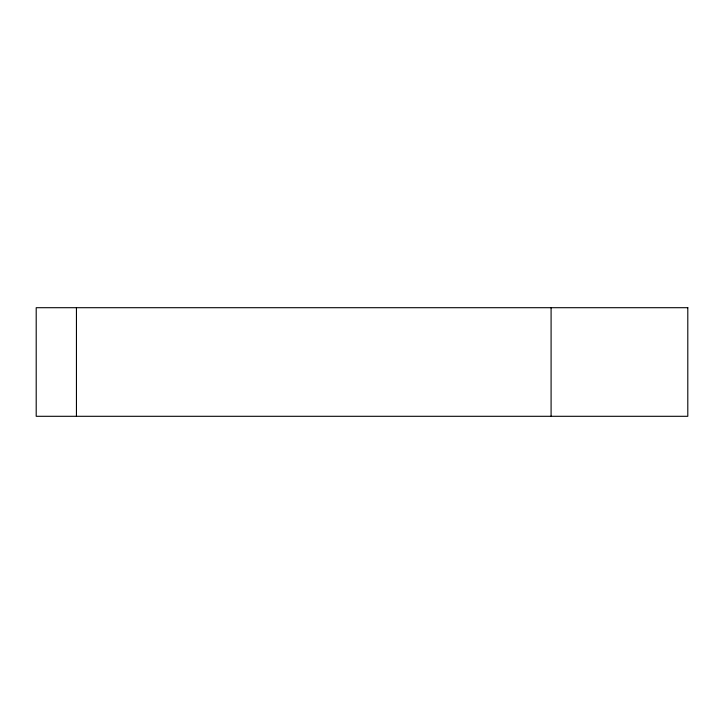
<?xml version="1.0" encoding="UTF-8"?>
<svg xmlns="http://www.w3.org/2000/svg" width="724" height="724" viewBox="0 0 724 724"><rect width="100%" height="100%" fill="white"/><g stroke="black" fill="none" stroke-linecap="round" stroke-linejoin="round"><path stroke-width="1.09" d="M551.091 307.7L551.091 416.3M76.445 307.7L76.445 416.3M687.8 307.7L36.2 307.7L36.2 416.3L687.8 416.3L687.8 307.7"/></g></svg>
